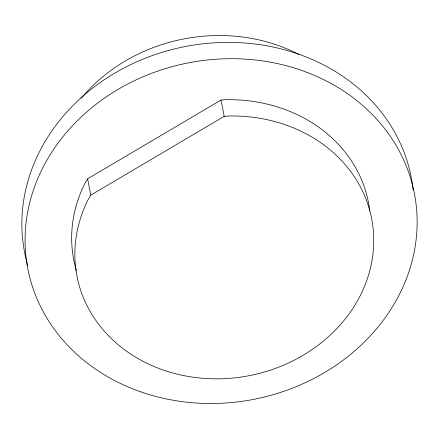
<?xml version="1.0" encoding="UTF-8"?>
<svg xmlns="http://www.w3.org/2000/svg" width="439" height="439" viewBox="0 0 439 439"><rect width="100%" height="100%" fill="white"/><g stroke="black" fill="none" stroke-linecap="round" stroke-linejoin="round"><path stroke-width="0.66" d="M369.759 210.802A150.116 130.657 -11.1 0 0 225.35 99.708L220.987 100.048L87.602 178.821L84.716 183.749A150.116 130.657 -11.1 0 0 76.463 270.797M90.802 195.136L87.915 200.063A150.116 130.657 -11.1 0 0 181.532 375.147A150.116 130.657 -11.1 0 0 371.849 261.414A150.116 130.657 -11.1 0 0 228.549 116.017L224.186 116.362L90.802 195.136L87.602 178.821M220.987 100.048L224.186 116.362M27.734 265.375A196.913 171.386 -11.1 0 1 185.137 46.561A196.913 171.386 -11.1 0 1 413.126 190.186M81.259 98.232A163.16 142.006 -11.1 0 1 298.921 54.48M140.963 391.923A196.913 171.386 -11.1 0 0 416.101 204.475A196.913 171.386 -11.1 0 0 106.233 96.898A196.913 171.386 -11.1 0 0 140.963 391.923"/></g></svg>
